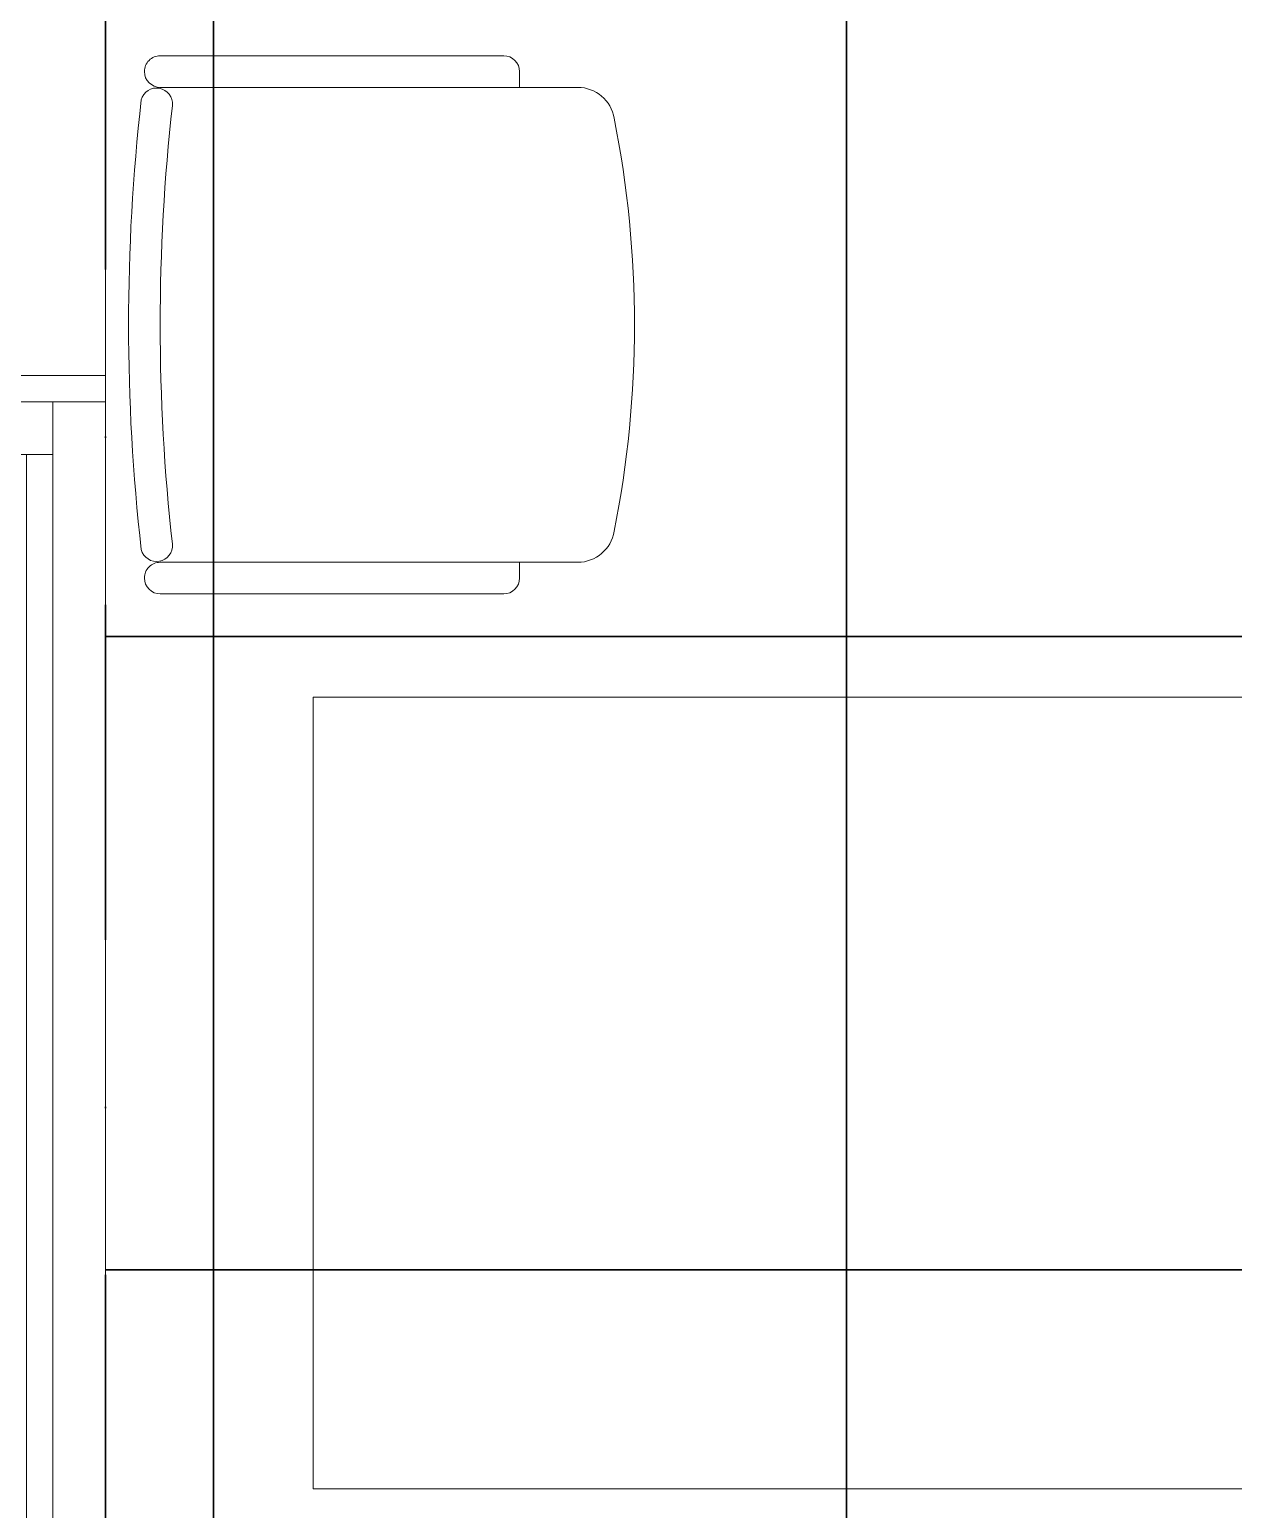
# Model space of a CAD drawing. Header units: inches. Extents: x -246178 to 57169, y -29325 to 19878.
# Drawn here: x 19626 to 20767, y -9227 to -7825 of the extents above; entities that cross this region are included whole.
import ezdxf

# ---------------------------------------------------------------- set-up
doc = ezdxf.new("R2010")
doc.units = ezdxf.units.IN
doc.header["$LTSCALE"] = 25
doc.header["$MEASUREMENT"] = 0
doc.linetypes.add('DASHDOT', pattern=[25.4, 12.7, -6.35, 0, -6.35])
doc.layers.get('0').update_dxf_attribs({"color": 8})
for name, color, linetype, lineweight in [('00-Ground Floor$0$Aluminum', 251, 'Continuous', 5), ('00-Ground Floor$0$LOADING', 253, 'Continuous', 5), ('00-Ground Floor$0$Walls', 251, 'Continuous', 5), ('E-LITE-CLNG-CNDT', 6, 'DASHDOT', 35)]:
    doc.layers.add(name, color=color, linetype=linetype, lineweight=lineweight)

# ---------------------------------------------------------------- blocks, each defined once
blk = doc.blocks.new('00-Ground Floor$0$GF21016-P')
at = {"layer": '00-Ground Floor$0$LOADING', "extrusion": (-1.24384e-09, -1.20261e-09, -1)}
for p, q in [((0.0128, 0.0179), (0.0128, 0.4136)), ((0.4628, 0.0179), (0.4628, 0.4136)), ((-0.0022, 0.3585), (0.0128, 0.3585)), ((0.4778, 0.3585), (0.4628, 0.3585)), ((-0.0172, 0.0179), (-0.0172, 0.3435)), ((0.4928, 0.0179), (0.4928, 0.3435)), ((0.4778, 0.0029), (0.4778, 0.0029))]:
    blk.add_line(p, q, dxfattribs=at)
for centre, radius, start, end in [((-0.2378, -0.5362), 1.0036, 78.7568, 101.2432), ((-0.0478, 0.4136), 0.035, 0, 80.6557), ((-0.4278, 0.4136), 0.035, 99.3443, 180), ((0.0022, 0.3435), 0.015, 0, 90), ((-0.4778, 0.3435), 0.015, 90, 180), ((-0.0284, 0.0145), 0.015, 284.3864, 95.5209), ((-0.2378, 1.8928), 1.8749, 263.6341, 276.3659), ((-0.4471, 0.0145), 0.015, 84.4791, 255.6136), ((0.0022, 0.0179), 0.015, 270, 0), ((0.0022, 0.0179), 0.015, 180, 270), ((-0.4778, 0.0179), 0.015, 270, 0), ((-0.4778, 0.0179), 0.015, 180, 270), ((-0.2378, 1.8734), 1.8855, 263.5119, 276.4881)]:
    blk.add_arc(centre, radius, start, end, dxfattribs=at)
blk = doc.blocks.new('00-Ground Floor$0$A$C37be4daf')
at = {"layer": '00-Ground Floor$0$Aluminum'}
for p, q in [((1416, 598.2), (216, 598.2)), ((241, 498.2), (241, 598.2)), ((291, 548.2), (291, 598.2)), ((1341, 548.2), (1341, 598.2)), ((1391, 498.2), (1391, 598.2)), ((291, 573.2), (1341, 573.2)), ((1391, 548.2), (241, 548.2)), ((1416, 498.2), (216, 498.2))]:
    blk.add_line(p, q, dxfattribs=at)
at = {"layer": '00-Ground Floor$0$Walls'}
for p, q in [((216, 498.2), (216, 598.2)), ((1416, 498.2), (1416, 598.2))]:
    blk.add_line(p, q, dxfattribs=at)
blk = doc.blocks.new('00-Ground Floor$0$A$Ce9e1c4c3')
at = {"color": 254}
blk.add_line((-80302.3, -9957.4, 0), (-80302.3, -6447.4, 0), dxfattribs=at)
at = {"color": 254, "linetype": 'Continuous'}
for p, q in [((-80200, -9957.4), (-80200, -6447.4)), ((-79600, -9957.4), (-79600, -6447.4)), ((-80302.3, -8400), (-76150.5, -8400)), ((-80302.3, -9000), (-76150.5, -9000))]:
    blk.add_line(p, q, dxfattribs=at)
blk = doc.blocks.new('00-Ground Floor')
at = {"layer": '00-Ground Floor$0$LOADING', "elevation": 0}
blk.add_lwpolyline([(21394.7, -9207.4), (21394.7, -8457.4), (19894.7, -8457.4), (19894.7, -9207.4)], close=True, dxfattribs=at)
at = {"layer": '00-Ground Floor$0$Walls'}
blk.add_line((19697.7, -9957.4, 0), (19697.7, -7547.4, 0), dxfattribs=at)
at = {"color": 254}
blk.add_blockref('00-Ground Floor$0$A$Ce9e1c4c3', (100000, 0), dxfattribs=at)
at = {"rotation": 90}
blk.add_blockref('00-Ground Floor$0$A$C37be4daf', (20196, -9568.4, 0), dxfattribs=at)
at = {"layer": '00-Ground Floor$0$LOADING', "color": 1, "extrusion": (-1.86519e-05, -4.75185e-05, 1), "xscale": 1000.000000000001, "yscale": 1000.000000000001, "zscale": -1000.000000000001, "rotation": 269.9999749024568}
blk.add_blockref('00-Ground Floor$0$GF21016-P', (19731.7, -7866.7, 0), dxfattribs=at)

msp = doc.modelspace()

# ---------------------------------------------------------------- block references
at = {"layer": 'E-LITE-CLNG-CNDT'}
msp.add_blockref('00-Ground Floor', (0, 0), dxfattribs=at)

doc.saveas('drawing.dxf')
